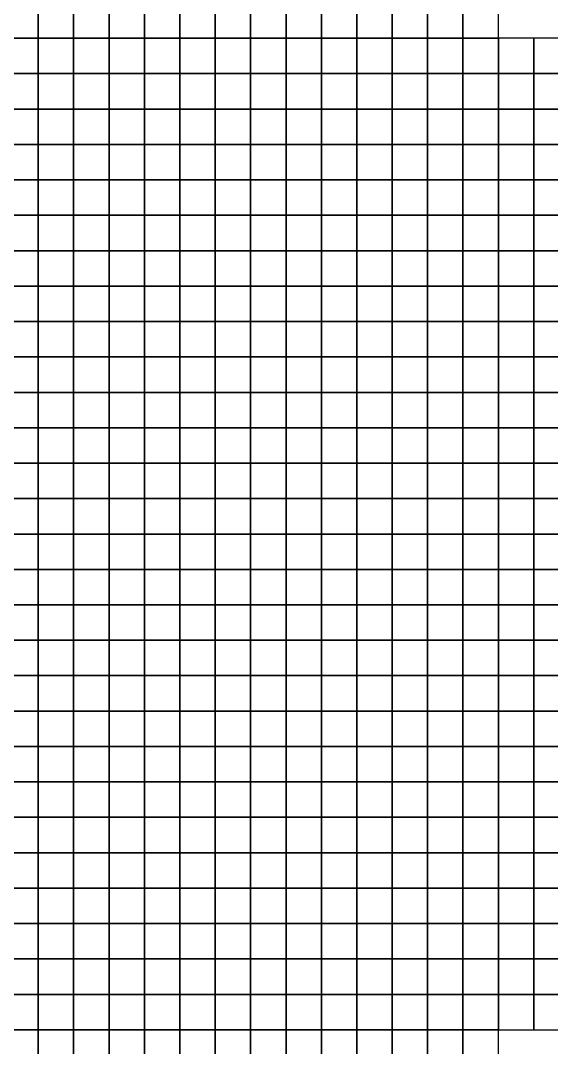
# Model space of a CAD drawing. Extents: x -2.8 to 74.5, y -0.2 to 18.4.
# Drawn here: x 45.57 to 48.57, y 6.1 to 11.9 of the extents above; entities that cross this region are included whole.
import ezdxf

# ---------------------------------------------------------------- set-up
doc = ezdxf.new("R2010")
doc.units = 0
doc.header["$MEASUREMENT"] = 0
doc.layers.add('layer_elements', color=7, linetype='Continuous')

msp = doc.modelspace()

# ---------------------------------------------------------------- linework, layer by layer
at = {"layer": 'layer_elements', "color": 171, "true_color": 0x8080ff}
for points in [[(45.47, 11.8), (45.67, 11.8), (45.67, 12), (45.47, 12)], [(45.67, 11.8), (45.87, 11.8), (45.87, 12), (45.67, 12)], [(45.87, 11.8), (46.07, 11.8), (46.07, 12), (45.87, 12)], [(46.47, 11.8), (46.67, 11.8), (46.67, 12), (46.47, 12)], [(45.47, 11.6), (45.67, 11.6), (45.67, 11.8), (45.47, 11.8)], [(45.67, 11.6), (45.87, 11.6), (45.87, 11.8), (45.67, 11.8)], [(45.87, 11.6), (46.07, 11.6), (46.07, 11.8), (45.87, 11.8)], [(46.47, 11.6), (46.67, 11.6), (46.67, 11.8), (46.47, 11.8)], [(45.47, 11.4), (45.67, 11.4), (45.67, 11.6), (45.47, 11.6)], [(45.67, 11.4), (45.87, 11.4), (45.87, 11.6), (45.67, 11.6)], [(45.87, 11.4), (46.07, 11.4), (46.07, 11.6), (45.87, 11.6)], [(46.07, 11.4), (46.27, 11.4), (46.27, 11.6), (46.07, 11.6)], [(46.27, 11.4), (46.47, 11.4), (46.47, 11.6), (46.27, 11.6)], [(46.47, 11.4), (46.67, 11.4), (46.67, 11.6), (46.47, 11.6)], [(46.67, 11.4), (46.87, 11.4), (46.87, 11.6), (46.67, 11.6)], [(45.47, 11.2), (45.67, 11.2), (45.67, 11.4), (45.47, 11.4)], [(45.67, 11.2), (45.87, 11.2), (45.87, 11.4), (45.67, 11.4)], [(45.87, 11.2), (46.07, 11.2), (46.07, 11.4), (45.87, 11.4)], [(46.07, 11.2), (46.27, 11.2), (46.27, 11.4), (46.07, 11.4)], [(46.27, 11.2), (46.47, 11.2), (46.47, 11.4), (46.27, 11.4)], [(46.47, 11.2), (46.67, 11.2), (46.67, 11.4), (46.47, 11.4)], [(46.67, 11.2), (46.87, 11.2), (46.87, 11.4), (46.67, 11.4)], [(46.87, 11.2), (47.07, 11.2), (47.07, 11.4), (46.87, 11.4)], [(45.47, 11), (45.67, 11), (45.67, 11.2), (45.47, 11.2)], [(45.67, 11), (45.87, 11), (45.87, 11.2), (45.67, 11.2)], [(45.87, 11), (46.07, 11), (46.07, 11.2), (45.87, 11.2)], [(46.07, 11), (46.27, 11), (46.27, 11.2), (46.07, 11.2)], [(46.27, 11), (46.47, 11), (46.47, 11.2), (46.27, 11.2)], [(46.47, 11), (46.67, 11), (46.67, 11.2), (46.47, 11.2)], [(46.67, 11), (46.87, 11), (46.87, 11.2), (46.67, 11.2)], [(46.87, 11), (47.07, 11), (47.07, 11.2), (46.87, 11.2)], [(47.07, 11), (47.27, 11), (47.27, 11.2), (47.07, 11.2)], [(47.27, 11), (47.47, 11), (47.47, 11.2), (47.27, 11.2)], [(47.47, 11), (47.67, 11), (47.67, 11.2), (47.47, 11.2)], [(47.87, 11), (48.07, 11), (48.07, 11.2), (47.87, 11.2)], [(45.47, 10.8), (45.67, 10.8), (45.67, 11), (45.47, 11)], [(45.67, 10.8), (45.87, 10.8), (45.87, 11), (45.67, 11)], [(45.87, 10.8), (46.07, 10.8), (46.07, 11), (45.87, 11)], [(46.07, 10.8), (46.27, 10.8), (46.27, 11), (46.07, 11)], [(46.27, 10.8), (46.47, 10.8), (46.47, 11), (46.27, 11)], [(46.47, 10.8), (46.67, 10.8), (46.67, 11), (46.47, 11)], [(46.67, 10.8), (46.87, 10.8), (46.87, 11), (46.67, 11)], [(46.87, 10.8), (47.07, 10.8), (47.07, 11), (46.87, 11)], [(47.07, 10.8), (47.27, 10.8), (47.27, 11), (47.07, 11)], [(47.27, 10.8), (47.47, 10.8), (47.47, 11), (47.27, 11)], [(47.47, 10.8), (47.67, 10.8), (47.67, 11), (47.47, 11)], [(47.67, 10.8), (47.87, 10.8), (47.87, 11), (47.67, 11)], [(47.87, 10.8), (48.07, 10.8), (48.07, 11), (47.87, 11)], [(48.07, 10.8), (48.27, 10.8), (48.27, 11), (48.07, 11)], [(48.27, 10.8), (48.47, 10.8), (48.47, 11), (48.27, 11)], [(48.47, 10.8), (48.67, 10.8), (48.67, 11), (48.47, 11)], [(45.47, 10.6), (45.67, 10.6), (45.67, 10.8), (45.47, 10.8)], [(45.67, 10.6), (45.87, 10.6), (45.87, 10.8), (45.67, 10.8)], [(45.87, 10.6), (46.07, 10.6), (46.07, 10.8), (45.87, 10.8)], [(46.07, 10.6), (46.27, 10.6), (46.27, 10.8), (46.07, 10.8)], [(46.27, 10.6), (46.47, 10.6), (46.47, 10.8), (46.27, 10.8)], [(46.47, 10.6), (46.67, 10.6), (46.67, 10.8), (46.47, 10.8)], [(46.67, 10.6), (46.87, 10.6), (46.87, 10.8), (46.67, 10.8)], [(46.87, 10.6), (47.07, 10.6), (47.07, 10.8), (46.87, 10.8)], [(47.07, 10.6), (47.27, 10.6), (47.27, 10.8), (47.07, 10.8)], [(47.27, 10.6), (47.47, 10.6), (47.47, 10.8), (47.27, 10.8)], [(47.47, 10.6), (47.67, 10.6), (47.67, 10.8), (47.47, 10.8)], [(47.67, 10.6), (47.87, 10.6), (47.87, 10.8), (47.67, 10.8)], [(47.87, 10.6), (48.07, 10.6), (48.07, 10.8), (47.87, 10.8)], [(48.07, 10.6), (48.27, 10.6), (48.27, 10.8), (48.07, 10.8)], [(48.27, 10.6), (48.47, 10.6), (48.47, 10.8), (48.27, 10.8)], [(48.47, 10.6), (48.67, 10.6), (48.67, 10.8), (48.47, 10.8)], [(45.47, 10.4), (45.67, 10.4), (45.67, 10.6), (45.47, 10.6)], [(45.67, 10.4), (45.87, 10.4), (45.87, 10.6), (45.67, 10.6)], [(45.87, 10.4), (46.07, 10.4), (46.07, 10.6), (45.87, 10.6)], [(46.07, 10.4), (46.27, 10.4), (46.27, 10.6), (46.07, 10.6)], [(46.27, 10.4), (46.47, 10.4), (46.47, 10.6), (46.27, 10.6)], [(46.47, 10.4), (46.67, 10.4), (46.67, 10.6), (46.47, 10.6)], [(46.67, 10.4), (46.87, 10.4), (46.87, 10.6), (46.67, 10.6)], [(46.87, 10.4), (47.07, 10.4), (47.07, 10.6), (46.87, 10.6)], [(47.07, 10.4), (47.27, 10.4), (47.27, 10.6), (47.07, 10.6)], [(47.27, 10.4), (47.47, 10.4), (47.47, 10.6), (47.27, 10.6)], [(47.47, 10.4), (47.67, 10.4), (47.67, 10.6), (47.47, 10.6)], [(47.67, 10.4), (47.87, 10.4), (47.87, 10.6), (47.67, 10.6)], [(47.87, 10.4), (48.07, 10.4), (48.07, 10.6), (47.87, 10.6)], [(48.07, 10.4), (48.27, 10.4), (48.27, 10.6), (48.07, 10.6)], [(48.27, 10.4), (48.47, 10.4), (48.47, 10.6), (48.27, 10.6)], [(48.47, 10.4), (48.67, 10.4), (48.67, 10.6), (48.47, 10.6)], [(45.47, 10.2), (45.67, 10.2), (45.67, 10.4), (45.47, 10.4)], [(45.67, 10.2), (45.87, 10.2), (45.87, 10.4), (45.67, 10.4)], [(45.87, 10.2), (46.07, 10.2), (46.07, 10.4), (45.87, 10.4)], [(46.07, 10.2), (46.27, 10.2), (46.27, 10.4), (46.07, 10.4)], [(46.27, 10.2), (46.47, 10.2), (46.47, 10.4), (46.27, 10.4)], [(46.47, 10.2), (46.67, 10.2), (46.67, 10.4), (46.47, 10.4)], [(46.67, 10.2), (46.87, 10.2), (46.87, 10.4), (46.67, 10.4)], [(46.87, 10.2), (47.07, 10.2), (47.07, 10.4), (46.87, 10.4)], [(47.07, 10.2), (47.27, 10.2), (47.27, 10.4), (47.07, 10.4)], [(47.27, 10.2), (47.47, 10.2), (47.47, 10.4), (47.27, 10.4)], [(47.47, 10.2), (47.67, 10.2), (47.67, 10.4), (47.47, 10.4)], [(47.67, 10.2), (47.87, 10.2), (47.87, 10.4), (47.67, 10.4)], [(47.87, 10.2), (48.07, 10.2), (48.07, 10.4), (47.87, 10.4)], [(48.07, 10.2), (48.27, 10.2), (48.27, 10.4), (48.07, 10.4)], [(48.27, 10.2), (48.47, 10.2), (48.47, 10.4), (48.27, 10.4)], [(48.47, 10.2), (48.67, 10.2), (48.67, 10.4), (48.47, 10.4)], [(45.47, 10), (45.67, 10), (45.67, 10.2), (45.47, 10.2)], [(45.67, 10), (45.87, 10), (45.87, 10.2), (45.67, 10.2)], [(45.87, 10), (46.07, 10), (46.07, 10.2), (45.87, 10.2)], [(46.07, 10), (46.27, 10), (46.27, 10.2), (46.07, 10.2)], [(46.27, 10), (46.47, 10), (46.47, 10.2), (46.27, 10.2)], [(46.47, 10), (46.67, 10), (46.67, 10.2), (46.47, 10.2)], [(46.67, 10), (46.87, 10), (46.87, 10.2), (46.67, 10.2)], [(46.87, 10), (47.07, 10), (47.07, 10.2), (46.87, 10.2)], [(47.07, 10), (47.27, 10), (47.27, 10.2), (47.07, 10.2)], [(47.27, 10), (47.47, 10), (47.47, 10.2), (47.27, 10.2)], [(47.47, 10), (47.67, 10), (47.67, 10.2), (47.47, 10.2)], [(47.67, 10), (47.87, 10), (47.87, 10.2), (47.67, 10.2)], [(47.87, 10), (48.07, 10), (48.07, 10.2), (47.87, 10.2)], [(48.07, 10), (48.27, 10), (48.27, 10.2), (48.07, 10.2)], [(48.27, 10), (48.47, 10), (48.47, 10.2), (48.27, 10.2)], [(48.47, 10), (48.67, 10), (48.67, 10.2), (48.47, 10.2)], [(45.47, 9.8), (45.67, 9.8), (45.67, 10), (45.47, 10)], [(45.67, 9.8), (45.87, 9.8), (45.87, 10), (45.67, 10)], [(45.87, 9.8), (46.07, 9.8), (46.07, 10), (45.87, 10)], [(46.07, 9.8), (46.27, 9.8), (46.27, 10), (46.07, 10)], [(46.27, 9.8), (46.47, 9.8), (46.47, 10), (46.27, 10)], [(46.47, 9.8), (46.67, 9.8), (46.67, 10), (46.47, 10)], [(46.67, 9.8), (46.87, 9.8), (46.87, 10), (46.67, 10)], [(46.87, 9.8), (47.07, 9.8), (47.07, 10), (46.87, 10)], [(47.07, 9.8), (47.27, 9.8), (47.27, 10), (47.07, 10)], [(47.27, 9.8), (47.47, 9.8), (47.47, 10), (47.27, 10)], [(47.47, 9.8), (47.67, 9.8), (47.67, 10), (47.47, 10)], [(47.67, 9.8), (47.87, 9.8), (47.87, 10), (47.67, 10)], [(47.87, 9.8), (48.07, 9.8), (48.07, 10), (47.87, 10)], [(48.07, 9.8), (48.27, 9.8), (48.27, 10), (48.07, 10)], [(48.27, 9.8), (48.47, 9.8), (48.47, 10), (48.27, 10)], [(48.47, 9.8), (48.67, 9.8), (48.67, 10), (48.47, 10)], [(45.47, 9.6), (45.67, 9.6), (45.67, 9.8), (45.47, 9.8)], [(45.67, 9.6), (45.87, 9.6), (45.87, 9.8), (45.67, 9.8)], [(45.87, 9.6), (46.07, 9.6), (46.07, 9.8), (45.87, 9.8)], [(46.07, 9.6), (46.27, 9.6), (46.27, 9.8), (46.07, 9.8)], [(46.27, 9.6), (46.47, 9.6), (46.47, 9.8), (46.27, 9.8)], [(46.47, 9.6), (46.67, 9.6), (46.67, 9.8), (46.47, 9.8)], [(46.67, 9.6), (46.87, 9.6), (46.87, 9.8), (46.67, 9.8)], [(46.87, 9.6), (47.07, 9.6), (47.07, 9.8), (46.87, 9.8)], [(47.07, 9.6), (47.27, 9.6), (47.27, 9.8), (47.07, 9.8)], [(47.27, 9.6), (47.47, 9.6), (47.47, 9.8), (47.27, 9.8)], [(47.47, 9.6), (47.67, 9.6), (47.67, 9.8), (47.47, 9.8)], [(47.67, 9.6), (47.87, 9.6), (47.87, 9.8), (47.67, 9.8)], [(47.87, 9.6), (48.07, 9.6), (48.07, 9.8), (47.87, 9.8)], [(48.07, 9.6), (48.27, 9.6), (48.27, 9.8), (48.07, 9.8)], [(48.27, 9.6), (48.47, 9.6), (48.47, 9.8), (48.27, 9.8)], [(48.47, 9.6), (48.67, 9.6), (48.67, 9.8), (48.47, 9.8)], [(45.47, 9.4), (45.67, 9.4), (45.67, 9.6), (45.47, 9.6)], [(45.67, 9.4), (45.87, 9.4), (45.87, 9.6), (45.67, 9.6)], [(45.87, 9.4), (46.07, 9.4), (46.07, 9.6), (45.87, 9.6)], [(46.07, 9.4), (46.27, 9.4), (46.27, 9.6), (46.07, 9.6)], [(46.27, 9.4), (46.47, 9.4), (46.47, 9.6), (46.27, 9.6)], [(46.47, 9.4), (46.67, 9.4), (46.67, 9.6), (46.47, 9.6)], [(46.67, 9.4), (46.87, 9.4), (46.87, 9.6), (46.67, 9.6)], [(46.87, 9.4), (47.07, 9.4), (47.07, 9.6), (46.87, 9.6)], [(47.07, 9.4), (47.27, 9.4), (47.27, 9.6), (47.07, 9.6)], [(47.27, 9.4), (47.47, 9.4), (47.47, 9.6), (47.27, 9.6)], [(47.47, 9.4), (47.67, 9.4), (47.67, 9.6), (47.47, 9.6)], [(47.67, 9.4), (47.87, 9.4), (47.87, 9.6), (47.67, 9.6)], [(47.87, 9.4), (48.07, 9.4), (48.07, 9.6), (47.87, 9.6)], [(48.07, 9.4), (48.27, 9.4), (48.27, 9.6), (48.07, 9.6)], [(48.27, 9.4), (48.47, 9.4), (48.47, 9.6), (48.27, 9.6)], [(48.47, 9.4), (48.67, 9.4), (48.67, 9.6), (48.47, 9.6)], [(45.47, 9.2), (45.67, 9.2), (45.67, 9.4), (45.47, 9.4)], [(45.67, 9.2), (45.87, 9.2), (45.87, 9.4), (45.67, 9.4)], [(45.87, 9.2), (46.07, 9.2), (46.07, 9.4), (45.87, 9.4)], [(46.07, 9.2), (46.27, 9.2), (46.27, 9.4), (46.07, 9.4)], [(46.27, 9.2), (46.47, 9.2), (46.47, 9.4), (46.27, 9.4)], [(46.47, 9.2), (46.67, 9.2), (46.67, 9.4), (46.47, 9.4)], [(46.67, 9.2), (46.87, 9.2), (46.87, 9.4), (46.67, 9.4)], [(46.87, 9.2), (47.07, 9.2), (47.07, 9.4), (46.87, 9.4)], [(47.07, 9.2), (47.27, 9.2), (47.27, 9.4), (47.07, 9.4)], [(47.27, 9.2), (47.47, 9.2), (47.47, 9.4), (47.27, 9.4)], [(47.47, 9.2), (47.67, 9.2), (47.67, 9.4), (47.47, 9.4)], [(47.67, 9.2), (47.87, 9.2), (47.87, 9.4), (47.67, 9.4)], [(47.87, 9.2), (48.07, 9.2), (48.07, 9.4), (47.87, 9.4)], [(48.07, 9.2), (48.27, 9.2), (48.27, 9.4), (48.07, 9.4)], [(48.27, 9.2), (48.47, 9.2), (48.47, 9.4), (48.27, 9.4)], [(48.47, 9.2), (48.67, 9.2), (48.67, 9.4), (48.47, 9.4)], [(45.47, 9), (45.67, 9), (45.67, 9.2), (45.47, 9.2)], [(45.67, 9), (45.87, 9), (45.87, 9.2), (45.67, 9.2)], [(45.87, 9), (46.07, 9), (46.07, 9.2), (45.87, 9.2)], [(46.07, 9), (46.27, 9), (46.27, 9.2), (46.07, 9.2)], [(46.27, 9), (46.47, 9), (46.47, 9.2), (46.27, 9.2)], [(46.47, 9), (46.67, 9), (46.67, 9.2), (46.47, 9.2)], [(46.67, 9), (46.87, 9), (46.87, 9.2), (46.67, 9.2)], [(46.87, 9), (47.07, 9), (47.07, 9.2), (46.87, 9.2)], [(47.07, 9), (47.27, 9), (47.27, 9.2), (47.07, 9.2)], [(47.27, 9), (47.47, 9), (47.47, 9.2), (47.27, 9.2)], [(47.47, 9), (47.67, 9), (47.67, 9.2), (47.47, 9.2)], [(47.67, 9), (47.87, 9), (47.87, 9.2), (47.67, 9.2)], [(47.87, 9), (48.07, 9), (48.07, 9.2), (47.87, 9.2)], [(48.07, 9), (48.27, 9), (48.27, 9.2), (48.07, 9.2)], [(48.27, 9), (48.47, 9), (48.47, 9.2), (48.27, 9.2)], [(48.47, 9), (48.67, 9), (48.67, 9.2), (48.47, 9.2)], [(45.47, 8.8), (45.67, 8.8), (45.67, 9), (45.47, 9)], [(45.67, 8.8), (45.87, 8.8), (45.87, 9), (45.67, 9)], [(45.87, 8.8), (46.07, 8.8), (46.07, 9), (45.87, 9)], [(46.07, 8.8), (46.27, 8.8), (46.27, 9), (46.07, 9)], [(46.27, 8.8), (46.47, 8.8), (46.47, 9), (46.27, 9)], [(46.47, 8.8), (46.67, 8.8), (46.67, 9), (46.47, 9)], [(46.67, 8.8), (46.87, 8.8), (46.87, 9), (46.67, 9)], [(46.87, 8.8), (47.07, 8.8), (47.07, 9), (46.87, 9)], [(47.07, 8.8), (47.27, 8.8), (47.27, 9), (47.07, 9)], [(47.27, 8.8), (47.47, 8.8), (47.47, 9), (47.27, 9)], [(47.47, 8.8), (47.67, 8.8), (47.67, 9), (47.47, 9)], [(47.67, 8.8), (47.87, 8.8), (47.87, 9), (47.67, 9)], [(47.87, 8.8), (48.07, 8.8), (48.07, 9), (47.87, 9)], [(48.07, 8.8), (48.27, 8.8), (48.27, 9), (48.07, 9)], [(48.27, 8.8), (48.47, 8.8), (48.47, 9), (48.27, 9)], [(48.47, 8.8), (48.67, 8.8), (48.67, 9), (48.47, 9)], [(45.47, 8.6), (45.67, 8.6), (45.67, 8.8), (45.47, 8.8)], [(45.67, 8.6), (45.87, 8.6), (45.87, 8.8), (45.67, 8.8)], [(45.87, 8.6), (46.07, 8.6), (46.07, 8.8), (45.87, 8.8)], [(46.07, 8.6), (46.27, 8.6), (46.27, 8.8), (46.07, 8.8)], [(46.27, 8.6), (46.47, 8.6), (46.47, 8.8), (46.27, 8.8)], [(46.47, 8.6), (46.67, 8.6), (46.67, 8.8), (46.47, 8.8)], [(46.67, 8.6), (46.87, 8.6), (46.87, 8.8), (46.67, 8.8)], [(46.87, 8.6), (47.07, 8.6), (47.07, 8.8), (46.87, 8.8)], [(47.07, 8.6), (47.27, 8.6), (47.27, 8.8), (47.07, 8.8)], [(47.27, 8.6), (47.47, 8.6), (47.47, 8.8), (47.27, 8.8)], [(47.47, 8.6), (47.67, 8.6), (47.67, 8.8), (47.47, 8.8)], [(47.67, 8.6), (47.87, 8.6), (47.87, 8.8), (47.67, 8.8)], [(47.87, 8.6), (48.07, 8.6), (48.07, 8.8), (47.87, 8.8)], [(48.07, 8.6), (48.27, 8.6), (48.27, 8.8), (48.07, 8.8)], [(48.27, 8.6), (48.47, 8.6), (48.47, 8.8), (48.27, 8.8)], [(48.47, 8.6), (48.67, 8.6), (48.67, 8.8), (48.47, 8.8)], [(45.47, 8.4), (45.67, 8.4), (45.67, 8.6), (45.47, 8.6)], [(45.67, 8.4), (45.87, 8.4), (45.87, 8.6), (45.67, 8.6)], [(45.87, 8.4), (46.07, 8.4), (46.07, 8.6), (45.87, 8.6)], [(46.07, 8.4), (46.27, 8.4), (46.27, 8.6), (46.07, 8.6)], [(46.27, 8.4), (46.47, 8.4), (46.47, 8.6), (46.27, 8.6)], [(46.47, 8.4), (46.67, 8.4), (46.67, 8.6), (46.47, 8.6)], [(46.67, 8.4), (46.87, 8.4), (46.87, 8.6), (46.67, 8.6)], [(46.87, 8.4), (47.07, 8.4), (47.07, 8.6), (46.87, 8.6)], [(47.07, 8.4), (47.27, 8.4), (47.27, 8.6), (47.07, 8.6)], [(47.27, 8.4), (47.47, 8.4), (47.47, 8.6), (47.27, 8.6)], [(47.47, 8.4), (47.67, 8.4), (47.67, 8.6), (47.47, 8.6)], [(47.67, 8.4), (47.87, 8.4), (47.87, 8.6), (47.67, 8.6)], [(47.87, 8.4), (48.07, 8.4), (48.07, 8.6), (47.87, 8.6)], [(48.07, 8.4), (48.27, 8.4), (48.27, 8.6), (48.07, 8.6)], [(48.27, 8.4), (48.47, 8.4), (48.47, 8.6), (48.27, 8.6)], [(48.47, 8.4), (48.67, 8.4), (48.67, 8.6), (48.47, 8.6)], [(45.47, 8.2), (45.67, 8.2), (45.67, 8.4), (45.47, 8.4)], [(45.67, 8.2), (45.87, 8.2), (45.87, 8.4), (45.67, 8.4)], [(45.87, 8.2), (46.07, 8.2), (46.07, 8.4), (45.87, 8.4)], [(46.07, 8.2), (46.27, 8.2), (46.27, 8.4), (46.07, 8.4)], [(46.27, 8.2), (46.47, 8.2), (46.47, 8.4), (46.27, 8.4)], [(46.47, 8.2), (46.67, 8.2), (46.67, 8.4), (46.47, 8.4)], [(46.67, 8.2), (46.87, 8.2), (46.87, 8.4), (46.67, 8.4)], [(46.87, 8.2), (47.07, 8.2), (47.07, 8.4), (46.87, 8.4)], [(47.07, 8.2), (47.27, 8.2), (47.27, 8.4), (47.07, 8.4)], [(47.27, 8.2), (47.47, 8.2), (47.47, 8.4), (47.27, 8.4)], [(47.47, 8.2), (47.67, 8.2), (47.67, 8.4), (47.47, 8.4)], [(47.67, 8.2), (47.87, 8.2), (47.87, 8.4), (47.67, 8.4)], [(47.87, 8.2), (48.07, 8.2), (48.07, 8.4), (47.87, 8.4)], [(48.07, 8.2), (48.27, 8.2), (48.27, 8.4), (48.07, 8.4)], [(48.27, 8.2), (48.47, 8.2), (48.47, 8.4), (48.27, 8.4)], [(48.47, 8.2), (48.67, 8.2), (48.67, 8.4), (48.47, 8.4)], [(45.47, 8), (45.67, 8), (45.67, 8.2), (45.47, 8.2)], [(45.67, 8), (45.87, 8), (45.87, 8.2), (45.67, 8.2)], [(45.87, 8), (46.07, 8), (46.07, 8.2), (45.87, 8.2)], [(46.07, 8), (46.27, 8), (46.27, 8.2), (46.07, 8.2)], [(46.27, 8), (46.47, 8), (46.47, 8.2), (46.27, 8.2)], [(46.47, 8), (46.67, 8), (46.67, 8.2), (46.47, 8.2)], [(46.67, 8), (46.87, 8), (46.87, 8.2), (46.67, 8.2)], [(46.87, 8), (47.07, 8), (47.07, 8.2), (46.87, 8.2)], [(47.07, 8), (47.27, 8), (47.27, 8.2), (47.07, 8.2)], [(47.27, 8), (47.47, 8), (47.47, 8.2), (47.27, 8.2)], [(47.47, 8), (47.67, 8), (47.67, 8.2), (47.47, 8.2)], [(47.67, 8), (47.87, 8), (47.87, 8.2), (47.67, 8.2)], [(47.87, 8), (48.07, 8), (48.07, 8.2), (47.87, 8.2)], [(48.07, 8), (48.27, 8), (48.27, 8.2), (48.07, 8.2)], [(48.27, 8), (48.47, 8), (48.47, 8.2), (48.27, 8.2)], [(48.47, 8), (48.67, 8), (48.67, 8.2), (48.47, 8.2)], [(45.47, 7.8), (45.67, 7.8), (45.67, 8), (45.47, 8)], [(45.67, 7.8), (45.87, 7.8), (45.87, 8), (45.67, 8)], [(45.87, 7.8), (46.07, 7.8), (46.07, 8), (45.87, 8)], [(46.07, 7.8), (46.27, 7.8), (46.27, 8), (46.07, 8)], [(46.27, 7.8), (46.47, 7.8), (46.47, 8), (46.27, 8)], [(46.47, 7.8), (46.67, 7.8), (46.67, 8), (46.47, 8)], [(46.67, 7.8), (46.87, 7.8), (46.87, 8), (46.67, 8)], [(46.87, 7.8), (47.07, 7.8), (47.07, 8), (46.87, 8)], [(47.07, 7.8), (47.27, 7.8), (47.27, 8), (47.07, 8)], [(47.27, 7.8), (47.47, 7.8), (47.47, 8), (47.27, 8)], [(47.47, 7.8), (47.67, 7.8), (47.67, 8), (47.47, 8)], [(47.67, 7.8), (47.87, 7.8), (47.87, 8), (47.67, 8)], [(47.87, 7.8), (48.07, 7.8), (48.07, 8), (47.87, 8)], [(48.07, 7.8), (48.27, 7.8), (48.27, 8), (48.07, 8)], [(48.27, 7.8), (48.47, 7.8), (48.47, 8), (48.27, 8)], [(48.47, 7.8), (48.67, 7.8), (48.67, 8), (48.47, 8)], [(45.47, 7.6), (45.67, 7.6), (45.67, 7.8), (45.47, 7.8)], [(45.67, 7.6), (45.87, 7.6), (45.87, 7.8), (45.67, 7.8)], [(45.87, 7.6), (46.07, 7.6), (46.07, 7.8), (45.87, 7.8)], [(46.07, 7.6), (46.27, 7.6), (46.27, 7.8), (46.07, 7.8)], [(46.27, 7.6), (46.47, 7.6), (46.47, 7.8), (46.27, 7.8)], [(46.47, 7.6), (46.67, 7.6), (46.67, 7.8), (46.47, 7.8)], [(46.67, 7.6), (46.87, 7.6), (46.87, 7.8), (46.67, 7.8)], [(46.87, 7.6), (47.07, 7.6), (47.07, 7.8), (46.87, 7.8)], [(47.07, 7.6), (47.27, 7.6), (47.27, 7.8), (47.07, 7.8)], [(47.27, 7.6), (47.47, 7.6), (47.47, 7.8), (47.27, 7.8)], [(47.47, 7.6), (47.67, 7.6), (47.67, 7.8), (47.47, 7.8)], [(47.67, 7.6), (47.87, 7.6), (47.87, 7.8), (47.67, 7.8)], [(47.87, 7.6), (48.07, 7.6), (48.07, 7.8), (47.87, 7.8)], [(48.07, 7.6), (48.27, 7.6), (48.27, 7.8), (48.07, 7.8)], [(48.27, 7.6), (48.47, 7.6), (48.47, 7.8), (48.27, 7.8)], [(48.47, 7.6), (48.67, 7.6), (48.67, 7.8), (48.47, 7.8)], [(45.47, 7.4), (45.67, 7.4), (45.67, 7.6), (45.47, 7.6)], [(45.67, 7.4), (45.87, 7.4), (45.87, 7.6), (45.67, 7.6)], [(45.87, 7.4), (46.07, 7.4), (46.07, 7.6), (45.87, 7.6)], [(46.07, 7.4), (46.27, 7.4), (46.27, 7.6), (46.07, 7.6)], [(46.27, 7.4), (46.47, 7.4), (46.47, 7.6), (46.27, 7.6)], [(46.47, 7.4), (46.67, 7.4), (46.67, 7.6), (46.47, 7.6)], [(46.67, 7.4), (46.87, 7.4), (46.87, 7.6), (46.67, 7.6)], [(46.87, 7.4), (47.07, 7.4), (47.07, 7.6), (46.87, 7.6)], [(47.07, 7.4), (47.27, 7.4), (47.27, 7.6), (47.07, 7.6)], [(47.27, 7.4), (47.47, 7.4), (47.47, 7.6), (47.27, 7.6)], [(47.47, 7.4), (47.67, 7.4), (47.67, 7.6), (47.47, 7.6)], [(47.67, 7.4), (47.87, 7.4), (47.87, 7.6), (47.67, 7.6)], [(47.87, 7.4), (48.07, 7.4), (48.07, 7.6), (47.87, 7.6)], [(48.07, 7.4), (48.27, 7.4), (48.27, 7.6), (48.07, 7.6)], [(48.27, 7.4), (48.47, 7.4), (48.47, 7.6), (48.27, 7.6)], [(48.47, 7.4), (48.67, 7.4), (48.67, 7.6), (48.47, 7.6)], [(45.47, 7.2), (45.67, 7.2), (45.67, 7.4), (45.47, 7.4)], [(45.67, 7.2), (45.87, 7.2), (45.87, 7.4), (45.67, 7.4)], [(45.87, 7.2), (46.07, 7.2), (46.07, 7.4), (45.87, 7.4)], [(46.07, 7.2), (46.27, 7.2), (46.27, 7.4), (46.07, 7.4)], [(46.27, 7.2), (46.47, 7.2), (46.47, 7.4), (46.27, 7.4)], [(46.47, 7.2), (46.67, 7.2), (46.67, 7.4), (46.47, 7.4)], [(46.67, 7.2), (46.87, 7.2), (46.87, 7.4), (46.67, 7.4)], [(46.87, 7.2), (47.07, 7.2), (47.07, 7.4), (46.87, 7.4)], [(47.07, 7.2), (47.27, 7.2), (47.27, 7.4), (47.07, 7.4)], [(47.27, 7.2), (47.47, 7.2), (47.47, 7.4), (47.27, 7.4)], [(47.47, 7.2), (47.67, 7.2), (47.67, 7.4), (47.47, 7.4)], [(47.67, 7.2), (47.87, 7.2), (47.87, 7.4), (47.67, 7.4)], [(47.87, 7.2), (48.07, 7.2), (48.07, 7.4), (47.87, 7.4)], [(48.07, 7.2), (48.27, 7.2), (48.27, 7.4), (48.07, 7.4)], [(48.27, 7.2), (48.47, 7.2), (48.47, 7.4), (48.27, 7.4)], [(48.47, 7.2), (48.67, 7.2), (48.67, 7.4), (48.47, 7.4)], [(45.47, 7), (45.67, 7), (45.67, 7.2), (45.47, 7.2)], [(45.67, 7), (45.87, 7), (45.87, 7.2), (45.67, 7.2)], [(45.87, 7), (46.07, 7), (46.07, 7.2), (45.87, 7.2)], [(46.07, 7), (46.27, 7), (46.27, 7.2), (46.07, 7.2)], [(46.27, 7), (46.47, 7), (46.47, 7.2), (46.27, 7.2)], [(46.47, 7), (46.67, 7), (46.67, 7.2), (46.47, 7.2)], [(46.67, 7), (46.87, 7), (46.87, 7.2), (46.67, 7.2)], [(46.87, 7), (47.07, 7), (47.07, 7.2), (46.87, 7.2)], [(47.07, 7), (47.27, 7), (47.27, 7.2), (47.07, 7.2)], [(47.27, 7), (47.47, 7), (47.47, 7.2), (47.27, 7.2)], [(47.47, 7), (47.67, 7), (47.67, 7.2), (47.47, 7.2)], [(47.67, 7), (47.87, 7), (47.87, 7.2), (47.67, 7.2)], [(47.87, 7), (48.07, 7), (48.07, 7.2), (47.87, 7.2)], [(48.07, 7), (48.27, 7), (48.27, 7.2), (48.07, 7.2)], [(48.27, 7), (48.47, 7), (48.47, 7.2), (48.27, 7.2)], [(48.47, 7), (48.67, 7), (48.67, 7.2), (48.47, 7.2)], [(45.47, 6.8), (45.67, 6.8), (45.67, 7), (45.47, 7)], [(45.67, 6.8), (45.87, 6.8), (45.87, 7), (45.67, 7)], [(45.87, 6.8), (46.07, 6.8), (46.07, 7), (45.87, 7)], [(46.07, 6.8), (46.27, 6.8), (46.27, 7), (46.07, 7)], [(46.27, 6.8), (46.47, 6.8), (46.47, 7), (46.27, 7)], [(46.47, 6.8), (46.67, 6.8), (46.67, 7), (46.47, 7)], [(46.67, 6.8), (46.87, 6.8), (46.87, 7), (46.67, 7)], [(46.87, 6.8), (47.07, 6.8), (47.07, 7), (46.87, 7)], [(47.07, 6.8), (47.27, 6.8), (47.27, 7), (47.07, 7)], [(47.27, 6.8), (47.47, 6.8), (47.47, 7), (47.27, 7)], [(47.47, 6.8), (47.67, 6.8), (47.67, 7), (47.47, 7)], [(47.67, 6.8), (47.87, 6.8), (47.87, 7), (47.67, 7)], [(47.87, 6.8), (48.07, 6.8), (48.07, 7), (47.87, 7)], [(48.07, 6.8), (48.27, 6.8), (48.27, 7), (48.07, 7)], [(48.27, 6.8), (48.47, 6.8), (48.47, 7), (48.27, 7)], [(48.47, 6.8), (48.67, 6.8), (48.67, 7), (48.47, 7)], [(45.47, 6.6), (45.67, 6.6), (45.67, 6.8), (45.47, 6.8)], [(45.67, 6.6), (45.87, 6.6), (45.87, 6.8), (45.67, 6.8)], [(45.87, 6.6), (46.07, 6.6), (46.07, 6.8), (45.87, 6.8)], [(46.07, 6.6), (46.27, 6.6), (46.27, 6.8), (46.07, 6.8)], [(46.27, 6.6), (46.47, 6.6), (46.47, 6.8), (46.27, 6.8)], [(46.47, 6.6), (46.67, 6.6), (46.67, 6.8), (46.47, 6.8)], [(46.67, 6.6), (46.87, 6.6), (46.87, 6.8), (46.67, 6.8)], [(46.87, 6.6), (47.07, 6.6), (47.07, 6.8), (46.87, 6.8)], [(47.07, 6.6), (47.27, 6.6), (47.27, 6.8), (47.07, 6.8)], [(47.27, 6.6), (47.47, 6.6), (47.47, 6.8), (47.27, 6.8)], [(45.47, 6.4), (45.67, 6.4), (45.67, 6.6), (45.47, 6.6)], [(45.67, 6.4), (45.87, 6.4), (45.87, 6.6), (45.67, 6.6)], [(45.87, 6.4), (46.07, 6.4), (46.07, 6.6), (45.87, 6.6)], [(46.07, 6.4), (46.27, 6.4), (46.27, 6.6), (46.07, 6.6)], [(46.27, 6.4), (46.47, 6.4), (46.47, 6.6), (46.27, 6.6)], [(46.47, 6.4), (46.67, 6.4), (46.67, 6.6), (46.47, 6.6)], [(46.67, 6.4), (46.87, 6.4), (46.87, 6.6), (46.67, 6.6)], [(46.87, 6.4), (47.07, 6.4), (47.07, 6.6), (46.87, 6.6)], [(47.07, 6.4), (47.27, 6.4), (47.27, 6.6), (47.07, 6.6)], [(45.47, 6.2), (45.67, 6.2), (45.67, 6.4), (45.47, 6.4)], [(45.67, 6.2), (45.87, 6.2), (45.87, 6.4), (45.67, 6.4)], [(45.87, 6.2), (46.07, 6.2), (46.07, 6.4), (45.87, 6.4)], [(46.07, 6.2), (46.27, 6.2), (46.27, 6.4), (46.07, 6.4)], [(46.27, 6.2), (46.47, 6.2), (46.47, 6.4), (46.27, 6.4)], [(46.47, 6.2), (46.67, 6.2), (46.67, 6.4), (46.47, 6.4)], [(46.67, 6.2), (46.87, 6.2), (46.87, 6.4), (46.67, 6.4)], [(46.87, 6.2), (47.07, 6.2), (47.07, 6.4), (46.87, 6.4)], [(47.07, 6.2), (47.27, 6.2), (47.27, 6.4), (47.07, 6.4)], [(47.27, 6.2), (47.47, 6.2), (47.47, 6.4), (47.27, 6.4)], [(45.47, 6), (45.67, 6), (45.67, 6.2), (45.47, 6.2)], [(45.67, 6), (45.87, 6), (45.87, 6.2), (45.67, 6.2)], [(45.87, 6), (46.07, 6), (46.07, 6.2), (45.87, 6.2)], [(46.07, 6), (46.27, 6), (46.27, 6.2), (46.07, 6.2)], [(46.27, 6), (46.47, 6), (46.47, 6.2), (46.27, 6.2)], [(46.47, 6), (46.67, 6), (46.67, 6.2), (46.47, 6.2)], [(46.67, 6), (46.87, 6), (46.87, 6.2), (46.67, 6.2)], [(46.87, 6), (47.07, 6), (47.07, 6.2), (46.87, 6.2)], [(47.07, 6), (47.27, 6), (47.27, 6.2), (47.07, 6.2)], [(47.27, 6), (47.47, 6), (47.47, 6.2), (47.27, 6.2)]]:
    msp.add_3dface(points, dxfattribs=at)
at = {"layer": 'layer_elements', "color": 51, "true_color": 0xffff73}
for points in [[(46.07, 11.8), (46.27, 11.8), (46.27, 12), (46.07, 12)], [(46.27, 11.8), (46.47, 11.8), (46.47, 12), (46.27, 12)], [(46.67, 11.8), (46.87, 11.8), (46.87, 12), (46.67, 12)], [(46.87, 11.8), (47.07, 11.8), (47.07, 12), (46.87, 12)], [(47.07, 11.8), (47.27, 11.8), (47.27, 12), (47.07, 12)], [(47.27, 11.8), (47.47, 11.8), (47.47, 12), (47.27, 12)], [(47.47, 11.8), (47.67, 11.8), (47.67, 12), (47.47, 12)], [(47.67, 11.8), (47.87, 11.8), (47.87, 12), (47.67, 12)], [(47.87, 11.8), (48.07, 11.8, 0), (48.07, 12, 0), (47.87, 12)], [(48.07, 11.8, 0), (48.27, 11.8), (48.27, 12), (48.07, 12, 0)], [(46.07, 11.6), (46.27, 11.6), (46.27, 11.8), (46.07, 11.8)], [(46.27, 11.6), (46.47, 11.6), (46.47, 11.8), (46.27, 11.8)], [(46.67, 11.6), (46.87, 11.6), (46.87, 11.8), (46.67, 11.8)], [(46.87, 11.6), (47.07, 11.6), (47.07, 11.8), (46.87, 11.8)], [(47.07, 11.6), (47.27, 11.6), (47.27, 11.8), (47.07, 11.8)], [(47.27, 11.6), (47.47, 11.6), (47.47, 11.8), (47.27, 11.8)], [(47.47, 11.6), (47.67, 11.6), (47.67, 11.8), (47.47, 11.8)], [(48.27, 11.6, 0), (48.47, 11.6), (48.47, 11.8), (48.27, 11.8)], [(48.47, 11.6), (48.67, 11.6), (48.67, 11.8), (48.47, 11.8)], [(46.87, 11.4), (47.07, 11.4), (47.07, 11.6), (46.87, 11.6)], [(47.07, 11.4), (47.27, 11.4), (47.27, 11.6), (47.07, 11.6)], [(47.27, 11.4), (47.47, 11.4), (47.47, 11.6), (47.27, 11.6)], [(47.47, 11.4), (47.67, 11.4), (47.67, 11.6), (47.47, 11.6)], [(48.27, 11.4), (48.47, 11.4), (48.47, 11.6), (48.27, 11.6, 0)], [(48.47, 11.4), (48.67, 11.4), (48.67, 11.6), (48.47, 11.6)], [(47.07, 11.2), (47.27, 11.2), (47.27, 11.4), (47.07, 11.4)], [(47.27, 11.2), (47.47, 11.2), (47.47, 11.4), (47.27, 11.4)], [(47.47, 11.2), (47.67, 11.2), (47.67, 11.4), (47.47, 11.4)], [(47.67, 11.2), (47.87, 11.2), (47.87, 11.4), (47.67, 11.4)], [(47.87, 11.2), (48.07, 11.2), (48.07, 11.4), (47.87, 11.4)], [(48.07, 11.2), (48.27, 11.2), (48.27, 11.4), (48.07, 11.4)], [(48.27, 11.2), (48.47, 11.2), (48.47, 11.4), (48.27, 11.4)], [(48.47, 11.2), (48.67, 11.2), (48.67, 11.4), (48.47, 11.4)], [(47.67, 11), (47.87, 11), (47.87, 11.2), (47.67, 11.2)], [(48.07, 11), (48.27, 11), (48.27, 11.2), (48.07, 11.2)], [(48.27, 11), (48.47, 11), (48.47, 11.2), (48.27, 11.2)], [(48.47, 11), (48.67, 11), (48.67, 11.2), (48.47, 11.2)], [(47.47, 6.6), (47.67, 6.6), (47.67, 6.8), (47.47, 6.8)], [(47.67, 6.6), (47.87, 6.6), (47.87, 6.8), (47.67, 6.8)], [(47.87, 6.6), (48.07, 6.6), (48.07, 6.8), (47.87, 6.8)], [(48.07, 6.6), (48.27, 6.6), (48.27, 6.8), (48.07, 6.8)], [(48.27, 6.6), (48.47, 6.6), (48.47, 6.8), (48.27, 6.8)], [(48.47, 6.6), (48.67, 6.6), (48.67, 6.8), (48.47, 6.8)], [(47.27, 6.4), (47.47, 6.4), (47.47, 6.6), (47.27, 6.6)], [(47.47, 6.4), (47.67, 6.4), (47.67, 6.6), (47.47, 6.6)], [(48.27, 6.4), (48.47, 6.4, 0), (48.47, 6.6), (48.27, 6.6)], [(48.47, 6.4, 0), (48.67, 6.4), (48.67, 6.6), (48.47, 6.6)], [(47.47, 6.2), (47.67, 6.2), (47.67, 6.4), (47.47, 6.4)], [(48.27, 6.2), (48.47, 6.2), (48.47, 6.4, 0), (48.27, 6.4)], [(48.47, 6.2), (48.67, 6.2), (48.67, 6.4), (48.47, 6.4, 0)], [(47.47, 6), (47.67, 6), (47.67, 6.2), (47.47, 6.2)], [(47.67, 6), (47.87, 6), (47.87, 6.2), (47.67, 6.2)], [(47.87, 6), (48.07, 6, 0), (48.07, 6.2, 0), (47.87, 6.2)], [(48.07, 6, 0), (48.27, 6), (48.27, 6.2), (48.07, 6.2, 0)]]:
    msp.add_3dface(points, dxfattribs=at)
at = {"layer": 'layer_elements', "color": 40, "true_color": 0xffdc37}
for points in [[(47.67, 11.6), (47.87, 11.6), (47.87, 11.8), (47.67, 11.8)], [(47.67, 11.4), (47.87, 11.4), (47.87, 11.6), (47.67, 11.6)], [(48.07, 11.4), (48.27, 11.4), (48.27, 11.6, 0), (48.07, 11.6)], [(47.67, 6.4), (47.87, 6.4), (47.87, 6.6), (47.67, 6.6)], [(47.87, 6.4), (48.07, 6.4), (48.07, 6.6), (47.87, 6.6)], [(48.07, 6.4), (48.27, 6.4), (48.27, 6.6), (48.07, 6.6)], [(47.67, 6.2), (47.87, 6.2), (47.87, 6.4), (47.67, 6.4)], [(47.87, 6.2), (48.07, 6.2, 0), (48.07, 6.4), (47.87, 6.4)]]:
    msp.add_3dface(points, dxfattribs=at)
at = {"layer": 'layer_elements', "color": 40, "true_color": 0xffa41c}
for points in [[(47.87, 11.6), (48.07, 11.6), (48.07, 11.8, 0), (47.87, 11.8)], [(48.07, 11.6), (48.27, 11.6, 0), (48.27, 11.8), (48.07, 11.8, 0)], [(47.87, 11.4), (48.07, 11.4), (48.07, 11.6), (47.87, 11.6)], [(48.07, 6.2, 0), (48.27, 6.2), (48.27, 6.4), (48.07, 6.4)]]:
    msp.add_3dface(points, dxfattribs=at)

doc.saveas('drawing.dxf')
